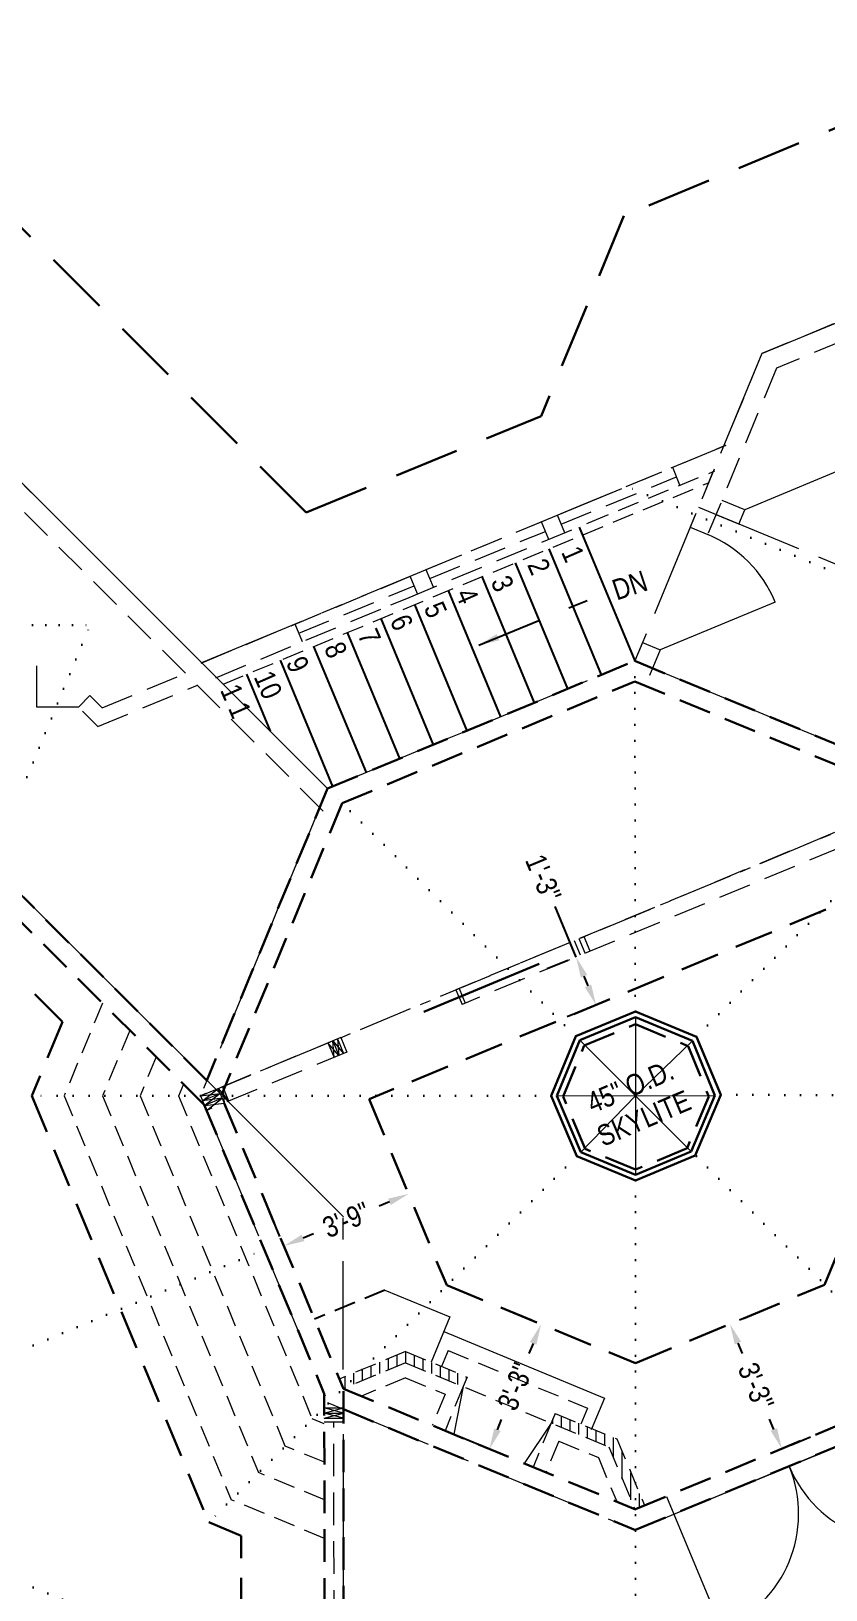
# Model space of a CAD drawing. Header units: inches. Extents: x 2775 to 14269, y 3393 to 7295.
# Drawn here: x 13452.2 to 13681.6, y 3621.2 to 4071.1 of the extents above; entities that cross this region are included whole.
import ezdxf

# ---------------------------------------------------------------- set-up
doc = ezdxf.new("R2010")
doc.units = ezdxf.units.IN
doc.header["$LTSCALE"] = 0.5
doc.header["$MEASUREMENT"] = 0
doc.header["$PDMODE"] = 1
for name, pattern in [('ACAD_ISO07W100', [3, 0, -3]), ('CENTER', [2, 1.25, -0.25, 0.25, -0.25]), ('HIDDEN', [0.375, 0.25, -0.125])]:
    doc.linetypes.add(name, pattern=pattern)
doc.layers.get('Defpoints').update_dxf_attribs({"linetype": 'CONTINUOUS'})
for name, color, linetype in [('Dim', 2, 'CONTINUOUS'), ('LLMASONRY', 12, 'CONTINUOUS'), ('LOWER_TRUSS_DESIGN', 7, 'CONTINUOUS'), ('STAIRS', 7, 'CONTINUOUS')]:
    doc.layers.add(name, color=color, linetype=linetype)
for name, color, linetype, lineweight in [('DOORS', 7, 'CONTINUOUS', 9), ('FOUNDATION', 7, 'CONTINUOUS', 30), ('GRID', 1, 'CENTER', 20), ('INT WALLS', 7, 'HIDDEN', 9), ('LITE COVE', 7, 'HIDDEN', 30), ('MASONRY', 16, 'HIDDEN', 30), ('ROOF BEAMS', 3, 'HIDDEN', 30), ('ROOFLINE', 7, 'HIDDEN', 30), ('SKYLITES', 3, 'CONTINUOUS', 30), ('WALL FRAMING', 7, 'CONTINUOUS', 9), ('WALLS', 7, 'HIDDEN', 9), ('WINDOWS', 5, 'HIDDEN', 9)]:
    doc.layers.add(name, color=color, linetype=linetype, lineweight=lineweight)
doc.styles.add('ARCHENT', font='technical.ttf', dxfattribs={"height": 6})
doc.styles.add('ARCHENTLTD', font='technical.ttf', dxfattribs={"height": 6})
doc.dimstyles.new('ARCHENTLTD', dxfattribs={"dimtxt": 12, "dimasz": 6, "dimexe": 9, "dimexo": 3, "dimgap": 1, "dimtad": 0, "dimdec": 4, "dimzin": 1, "dimdsep": 46, "dimlunit": 4, "dimtxsty": 'ARCHENT', "dimcen": 6, "dimaunit": 1, "dimadec": 5, "dimazin": 0, "dimtfac": 1, "dimtdec": 4, "dimtofl": 0, "dimtmove": 0, "dimatfit": 3, "dimfxl": 1, "dimfrac": 2, "dimtolj": 1, "dimtzin": 0, "dimarcsym": 0})

# ---------------------------------------------------------------- blocks, each defined once
blk = doc.blocks.new('*D41')
at = {"layer": 'Defpoints', "color": 0, "linetype": 'Continuous', "ltscale": 2.5}
for p in [(13653.9, 3697.92), (13668.87, 3661.91), (13668.87, 3661.91)]:
    blk.add_point(p, dxfattribs=at)
at = {"layer": 'Dim', "color": 0, "linetype": 'Continuous', "lineweight": -2, "ltscale": 2.5}
for p, q in [((13656.67, 3699.07), (13662.21, 3701.38)), ((13656.2, 3692.38), (13657.43, 3689.43)), ((13666.57, 3667.45), (13665.34, 3670.4)), ((13671.64, 3663.06), (13677.18, 3665.37))]:
    blk.add_line(p, q, dxfattribs=at)
at = {"layer": 'Dim', "color": 0, "linetype": 'Continuous', "ltscale": 2.5}
for points in [[(13657.13, 3692.76), (13655.28, 3692), (13653.9, 3697.92)], [(13667.49, 3667.83), (13665.65, 3667.07), (13668.87, 3661.91)]]:
    blk.add_solid(points, dxfattribs=at)
at = {"layer": 'Dim', "color": 0, "linetype": 'Continuous', "ltscale": 2.5, "insert": (13661.39, 3679.92), "char_height": 6, "attachment_point": 5, "rotation": 292.5795, "style": 'ARCHENT'}
blk.add_mtext('\\A1;3\'-3"', dxfattribs=at)
blk = doc.blocks.new('*D42')
at = {"layer": 'Defpoints', "color": 0, "linetype": 'Continuous', "ltscale": 2.5}
for p in [(13599.4, 3697.85), (13599.4, 3697.85), (13584.49, 3661.8)]:
    blk.add_point(p, dxfattribs=at)
at = {"layer": 'Dim', "color": 0, "linetype": 'Continuous', "lineweight": -2, "ltscale": 2.5}
for p, q in [((13596.62, 3698.99), (13591.08, 3701.28)), ((13597.1, 3692.3), (13595.88, 3689.35)), ((13586.79, 3667.35), (13588.01, 3670.3)), ((13581.72, 3662.95), (13576.18, 3665.24))]:
    blk.add_line(p, q, dxfattribs=at)
at = {"layer": 'Dim', "color": 0, "linetype": 'Continuous', "ltscale": 2.5}
for points in [[(13596.18, 3692.68), (13598.03, 3691.92), (13599.4, 3697.85)], [(13585.86, 3667.73), (13587.71, 3666.97), (13584.49, 3661.8)]]:
    blk.add_solid(points, dxfattribs=at)
at = {"layer": 'Dim', "color": 0, "linetype": 'Continuous', "ltscale": 2.5, "insert": (13591.95, 3679.83), "char_height": 6, "attachment_point": 5, "rotation": 67.537, "style": 'ARCHENT'}
blk.add_mtext('\\A1;3\'-3"', dxfattribs=at)
blk = doc.blocks.new('*D43')
at = {"layer": 'Defpoints', "color": 0, "linetype": 'Continuous', "ltscale": 2.5}
for p in [(13561.14, 3735.46), (13561.14, 3735.46), (13525.16, 3720.43)]:
    blk.add_point(p, dxfattribs=at)
at = {"layer": 'Dim', "color": 0, "linetype": 'Continuous', "lineweight": -2, "ltscale": 2.5}
for p, q in [((13559.99, 3738.23), (13557.68, 3743.77)), ((13555.61, 3733.15), (13552.62, 3731.9)), ((13524, 3723.2), (13521.69, 3728.74)), ((13530.69, 3722.75), (13533.68, 3724))]:
    blk.add_line(p, q, dxfattribs=at)
at = {"layer": 'Dim', "color": 0, "linetype": 'Continuous', "ltscale": 2.5}
for points in [[(13555.22, 3734.07), (13555.99, 3732.23), (13561.14, 3735.46)], [(13530.31, 3723.67), (13531.08, 3721.82), (13525.16, 3720.43)]]:
    blk.add_solid(points, dxfattribs=at)
at = {"layer": 'Dim', "color": 0, "linetype": 'Continuous', "ltscale": 2.5, "insert": (13543.15, 3727.95), "char_height": 6, "attachment_point": 5, "rotation": 22.6668, "style": 'ARCHENT'}
blk.add_mtext('\\A1;3\'-9"', dxfattribs=at)
blk = doc.blocks.new('*D45')
at = {"layer": 'Defpoints', "color": 0, "linetype": 'Continuous', "ltscale": 2.5}
for p in [(13609.49, 3803.83), (13609.9, 3804), (13615.65, 3790.15)]:
    blk.add_point(p, dxfattribs=at)
at = {"layer": 'Dim', "color": 0, "linetype": 'Continuous', "lineweight": -2, "ltscale": 2.5}
for p, q in [((13609.49, 3803.83), (13603.43, 3818.42)), ((13607.12, 3802.85), (13601.17, 3800.38)), ((13612.94, 3795.52), (13611.79, 3798.29)), ((13612.87, 3789), (13606.92, 3786.53))]:
    blk.add_line(p, q, dxfattribs=at)
at = {"layer": 'Dim', "color": 0, "linetype": 'Continuous', "ltscale": 2.5}
for points in [[(13612.71, 3798.67), (13610.86, 3797.91), (13609.49, 3803.83)], [(13613.86, 3795.9), (13612.01, 3795.14), (13615.24, 3789.98)]]:
    blk.add_solid(points, dxfattribs=at)
at = {"layer": 'Dim', "color": 0, "linetype": 'Continuous', "ltscale": 2.5, "insert": (13600.02, 3826.63), "char_height": 6, "attachment_point": 5, "rotation": 292.5409, "style": 'ARCHENT'}
blk.add_mtext('\\A1;1\'-3"', dxfattribs=at)

msp = doc.modelspace()

# ---------------------------------------------------------------- hatches: boundary and pattern name
at = {"layer": 'MASONRY', "lineweight": 9, "ltscale": 150}
h = msp.add_hatch(dxfattribs=at)
h.set_pattern_fill('ANSI31', color=256, scale=20, angle=45, style=0)
h.set_pattern_definition([(90, (-4.6771, -2.207), (-2.5, 4e-16), [])])
h.paths.add_polyline_path([(13560.26059, 3686.69961), (13576.91258, 3679.81606), (13578.05865, 3682.58851), (13560.25827, 3689.94678), (13541.15265, 3682.01699), (13542.30268, 3679.24617)])
h.paths.add_polyline_path([(13603.47, 3672.08405), (13602.32393, 3669.31159), (13618.97592, 3662.42804), (13626.42936, 3644.47013), (13629.20017, 3645.62016), (13621.27038, 3664.72578)])

# ---------------------------------------------------------------- linework, layer by layer
at = {"layer": 'DOORS', "ltscale": 75}
for p, q in [((13691.41326, 3946.78644), (13658.18379, 3932.93717)), ((13666.97171, 3906.30814), (13633.72037, 3892.51064)), ((13637.70982, 3643.03377), (13651.51068, 3609.78274))]:
    msp.add_line(p, q, dxfattribs=at)
at = {"layer": 'DOORS', "ltscale": 50}
for p, q in [((13453.85825, 3875.92144), (13453.85059, 3887.90703)), ((13465.85824, 3875.9291), (13453.85825, 3875.92144))]:
    msp.add_line(p, q, dxfattribs=at)
at = {"layer": 'DOORS', "linetype": 'Continuous', "lineweight": 30, "ltscale": 150}
msp.add_line((13565.54283, 3788.05023), (13598.8002, 3801.83225), dxfattribs=at)
at = {"layer": 'DOORS', "lineweight": 20, "ltscale": 75}
msp.add_line((13637.7115, 3643.03447), (13704.22021, 3670.61329), dxfattribs=at)
at = {"layer": 'DOORS', "lineweight": 9, "ltscale": 75}
for centre, radius, start, end in [((13633.73204, 3892.52198), 35.98519, 22.5262444, 67.5019631), ((13637.70982, 3643.03377), 36.00132, 292.5409195, 22.5220683), ((13704.20946, 3670.63448), 35.99868, 202.5409195, 292.5409195)]:
    msp.add_arc(centre, radius, start, end, dxfattribs=at)
at = {"layer": 'FOUNDATION', "linetype": 'HIDDEN', "lineweight": 20, "ltscale": 50}
msp.add_line((13507.6362, 3882.61224), (13647.72426, 3940.75586), dxfattribs=at)
at = {"layer": 'GRID', "ltscale": 50}
for p, q in [((13663.13356, 3978.02306), (13751.78355, 4014.80413)), ((13663.13356, 3978.02306), (13626.44744, 3889.29817)), ((13501.44662, 3888.80149), (13652.78397, 3951.61413)), ((13644.79447, 3933.65897), (13689.15526, 3915.32124)), ((13537.78717, 3852.49067), (13626.44744, 3889.29817)), ((13626.44902, 3889.29883), (13715.16925, 3852.62392)), ((13537.78717, 3852.49067), (13501.10456, 3763.7769)), ((13501.10456, 3763.7769), (13537.90287, 3675.11708)), ((13542.35062, 3584.80275), (13542.30373, 3728.88712)), ((13537.90287, 3675.11708), (13626.62662, 3638.43368)), ((13626.6266, 3638.43367), (13715.29436, 3675.23527))]:
    msp.add_line(p, q, dxfattribs=at)
at = {"layer": 'GRID', "linetype": 'Continuous', "ltscale": 50}
for p, q in [((13537.78717, 3852.49067), (13440.50421, 3949.68832)), ((13542.32277, 3728.84126), (13440.44783, 3830.62328))]:
    msp.add_line(p, q, dxfattribs=at)
at = {"layer": 'GRID', "ltscale": 25}
msp.add_line((13501.10479, 3763.77635), (13715.16925, 3852.62392), dxfattribs=at)
at = {"layer": 'INT WALLS', "ltscale": 75}
for p, q in [((13658.18379, 3932.93717), (13651.62523, 3935.63703)), ((13656.4708, 3928.77595), (13658.18379, 3932.93717)), ((13656.4708, 3928.77595), (13649.91225, 3931.47581)), ((13472.75017, 3875.75919), (13496.74051, 3885.72656)), ((13471.4387, 3870.34137), (13500.18527, 3882.28484)), ((13710.08919, 3850.51608), (13574.82859, 3794.37609)), ((13685.51024, 3835.38751), (13576.57067, 3790.17208)), ((13541.57882, 3780.57576), (13501.10456, 3763.7769)), ((13543.32089, 3776.37174), (13502.84903, 3759.57388)), ((13506.77956, 3764.45338), (13501.699, 3762.3447)), ((13507.35457, 3763.06797), (13502.27402, 3760.95929))]:
    msp.add_line(p, q, dxfattribs=at)
at = {"layer": 'INT WALLS', "linetype": 'Continuous', "ltscale": 150}
msp.add_line((13465.84384, 3875.92909), (13469.20045, 3879.28999), dxfattribs=at)
at = {"layer": 'INT WALLS', "ltscale": 50}
for p, q in [((13472.75017, 3875.75919), (13469.20765, 3879.2972)), ((13471.4387, 3870.34137), (13465.84384, 3875.92909)), ((13574.82852, 3794.37606), (13576.57067, 3790.17208)), ((13541.57874, 3780.57572), (13543.32089, 3776.37174))]:
    msp.add_line(p, q, dxfattribs=at)
at = {"layer": 'INT WALLS', "color": 7, "ltscale": 50}
for p, q in [((13618.97592, 3662.42804), (13626.42936, 3644.47013)), ((13615.91664, 3659.36438), (13621.20156, 3646.63118))]:
    msp.add_line(p, q, dxfattribs=at)
at = {"layer": 'LITE COVE', "linetype": 'ACAD_ISO07W100', "lineweight": 30, "ltscale": 3}
msp.add_line((13749.16327, 3887.94372), (13624.64804, 3939.45235), dxfattribs=at)
at = {"layer": 'LITE COVE', "linetype": 'ACAD_ISO07W100', "lineweight": 30, "ltscale": 2.5}
msp.add_line((13267.80507, 3899.53893), (13469.22637, 3899.63735), dxfattribs=at)
at = {"layer": 'LITE COVE', "color": 7, "linetype": 'ACAD_ISO07W100', "lineweight": 30, "ltscale": 3}
for p, q in [((13384.05898, 3694.26648), (13469.22637, 3899.63735)), ((13626.59215, 3788.06184), (13626.44744, 3889.29817)), ((13644.19511, 3780.77572), (13751.09624, 3888.63095)), ((13609.41955, 3780.9135), (13537.81462, 3852.41454)), ((13602.33759, 3763.79985), (13452.39592, 3763.74454)), ((13651.28534, 3764.0164), (13799.78743, 3763.89557)), ((13609.72362, 3746.34134), (13503.50916, 3640.64276)), ((13644.19556, 3746.33421), (13751.28347, 3639.27225)), ((13626.61493, 3739.3499), (13626.68858, 3587.55907)), ((13406.03193, 3672.31371), (13519.53091, 3719.38148)), ((13406.03461, 3641.23705), (13618.42856, 3553.30259))]:
    msp.add_line(p, q, dxfattribs=at)
at = {"layer": 'LITE COVE', "ltscale": 90}
for p, q in [((13461.23398, 3785.11863), (13417.15059, 3829.16182)), ((13681.56041, 3817.50744), (13549.7308, 3762.79149)), ((13461.23398, 3785.11863), (13452.39592, 3763.74454)), ((13452.39592, 3763.74454), (13503.48528, 3640.65263)), ((13549.7308, 3762.79149), (13572.14922, 3709.11127)), ((13703.79741, 3763.90767), (13681.20028, 3709.24188)), ((13572.14922, 3709.11127), (13626.5966, 3686.59965)), ((13626.5966, 3686.59965), (13681.20028, 3709.24188)), ((13503.48528, 3640.65263), (13512.84873, 3636.78125)), ((13512.86016, 3613.39025), (13512.84873, 3636.78125))]:
    msp.add_line(p, q, dxfattribs=at)
at = {"layer": 'LLMASONRY', "color": 7, "lineweight": 20, "ltscale": 50}
for p, q in [((13576.91258, 3679.81606), (13574.20034, 3666.06041)), ((13602.32393, 3669.31159), (13594.5317, 3657.65589))]:
    msp.add_line(p, q, dxfattribs=at)
at = {"layer": 'MASONRY', "linetype": 'HIDDEN', "lineweight": -3, "ltscale": 50}
msp.add_line((13554.32813, 3707.69039), (13533.99894, 3699.25275), dxfattribs=at)
at = {"layer": 'MASONRY', "linetype": 'Continuous', "lineweight": 20, "ltscale": 5}
for p, q in [((13554.32669, 3707.69098), (13573.03976, 3699.95543)), ((13573.03976, 3699.95543), (13567.64088, 3686.89498)), ((13571.27774, 3695.69292), (13617.6713, 3676.51488)), ((13617.6713, 3676.51488), (13613.88816, 3667.3631))]:
    msp.add_line(p, q, dxfattribs=at)
at = {"layer": 'MASONRY', "linetype": 'Continuous', "lineweight": 9, "ltscale": 5}
for p, q in [((13572.57555, 3690.26546), (13570.66543, 3685.6447)), ((13612.77333, 3673.64862), (13610.86322, 3669.02786))]:
    msp.add_line(p, q, dxfattribs=at)
at = {"layer": 'MASONRY', "linetype": 'HIDDEN', "lineweight": 9, "ltscale": 50}
msp.add_line((13572.57555, 3690.26546), (13612.77333, 3673.64862), dxfattribs=at)
at = {"layer": 'ROOF BEAMS', "ltscale": 75}
for p, q in [((13537.77291, 3852.45618), (13626.44899, 3889.29882)), ((13626.44744, 3889.29817), (13715.17001, 3852.62423)), ((13541.98558, 3848.25062), (13626.47195, 3883.35254)), ((13626.45282, 3883.34459), (13710.96307, 3848.41184)), ((13537.78717, 3852.49067), (13502.93191, 3768.19618)), ((13541.98558, 3848.25062), (13507.14363, 3763.98831)), ((13502.93191, 3768.19618), (13440.44783, 3830.62328)), ((13502.18923, 3761.16355), (13438.17224, 3825.12217)), ((13611.82325, 3778.27273), (13626.59371, 3784.40263)), ((13626.59371, 3784.40263), (13641.80139, 3778.10806)), ((13605.72524, 3763.53679), (13611.82325, 3778.27273)), ((13641.80139, 3778.10806), (13647.81048, 3763.54573)), ((13507.94455, 3761.64646), (13542.36702, 3679.22291)), ((13612.10262, 3748.46244), (13605.72524, 3763.53679)), ((13647.81048, 3763.54573), (13641.50709, 3748.63731)), ((13502.18923, 3761.16355), (13536.82874, 3677.70503)), ((13626.61347, 3742.4563), (13612.10262, 3748.46244)), ((13641.50709, 3748.63731), (13626.61347, 3742.4563)), ((13536.87303, 3587.07046), (13536.82874, 3677.70503)), ((13542.36702, 3679.22291), (13626.62255, 3644.38691)), ((13542.41317, 3584.77686), (13542.36702, 3679.22291)), ((13626.661, 3644.40632), (13711.08517, 3679.41406)), ((13542.36993, 3673.27014), (13626.6266, 3638.43367)), ((13626.66389, 3638.45341), (13715.2982, 3675.20695))]:
    msp.add_line(p, q, dxfattribs=at)
at = {"layer": 'ROOF BEAMS', "color": 3, "lineweight": 20, "ltscale": 75}
msp.add_line((13507.05827, 3763.78188), (13507.94455, 3761.64646), dxfattribs=at)
at = {"layer": 'ROOFLINE', "linetype": 'HIDDEN', "ltscale": 150}
for p, q in [((13751.74786, 4071.08744), (13623.31006, 4017.79831)), ((13531.59898, 3932.18029), (13425.9609, 4037.72543)), ((13623.31006, 4017.79831), (13599.39226, 3959.95343)), ((13531.59898, 3932.18029), (13599.39226, 3959.95343))]:
    msp.add_line(p, q, dxfattribs=at)
at = {"layer": 'ROOFLINE', "color": 7, "linetype": 'HIDDEN', "lineweight": 5, "ltscale": 50}
for p, q in [((13472.83064, 3790.49538), (13461.73897, 3763.74711)), ((13480.66458, 3782.66858), (13472.82017, 3763.75126)), ((13488.33163, 3775.00852), (13483.66529, 3763.75533)), ((13496.22835, 3767.119), (13494.79083, 3763.65232)), ((13461.73897, 3763.74711), (13509.97962, 3647.1558)), ((13472.82017, 3763.75126), (13517.81582, 3655.00268)), ((13483.66529, 3763.75533), (13525.48508, 3662.68238)), ((13494.74649, 3763.75949), (13533.32129, 3670.52926)), ((13536.83296, 3669.07308), (13533.32129, 3670.52926)), ((13536.83838, 3657.97453), (13525.48508, 3662.68238)), ((13536.84369, 3647.11242), (13517.81582, 3655.00268)), ((13536.84911, 3636.01387), (13509.97962, 3647.1558))]:
    msp.add_line(p, q, dxfattribs=at)
at = {"layer": 'SKYLITES', "linetype": 'Continuous', "ltscale": 75}
for p, q in [((13609.43031, 3780.93949), (13626.59199, 3788.06177)), ((13610.57902, 3779.79204), (13626.59291, 3786.43798)), ((13626.59199, 3788.06177), (13644.19511, 3780.77572)), ((13626.59291, 3786.43798), (13643.04622, 3779.62784)), ((13602.33759, 3763.79985), (13609.43031, 3780.93949)), ((13603.96376, 3763.80618), (13610.57902, 3779.79204)), ((13643.04622, 3779.62784), (13649.57156, 3763.81442)), ((13651.28534, 3764.0164), (13644.19511, 3780.77572)), ((13609.72362, 3746.34134), (13602.33759, 3763.79985)), ((13610.86564, 3747.49206), (13603.96376, 3763.80618)), ((13649.57156, 3763.81442), (13642.74467, 3747.66784)), ((13651.28534, 3764.0164), (13643.88687, 3746.51794)), ((13626.61493, 3739.3499), (13609.72362, 3746.34134)), ((13626.61433, 3740.97357), (13610.86564, 3747.49206)), ((13642.74467, 3747.66784), (13626.61433, 3740.97357)), ((13643.88687, 3746.51794), (13626.61493, 3739.3499))]:
    msp.add_line(p, q, dxfattribs=at)
at = {"layer": 'SKYLITES', "color": 5, "linetype": 'Continuous', "lineweight": 9, "ltscale": 150}
for p, q in [((13626.59291, 3786.43798), (13626.61433, 3740.97357)), ((13610.57902, 3779.79204), (13642.74467, 3747.66784)), ((13626.60358, 3763.78812), (13643.04622, 3779.62784)), ((13603.96376, 3763.80618), (13649.57156, 3763.81442)), ((13610.86564, 3747.49206), (13626.60358, 3763.78812))]:
    msp.add_line(p, q, dxfattribs=at)
at = {"layer": 'STAIRS', "ltscale": 50}
for p, q in [((13610.40081, 3927.96218), (13626.44902, 3889.29883)), ((13601.63735, 3921.68579), (13616.75179, 3885.26988)), ((13591.93949, 3917.66069), (13607.05538, 3881.24127)), ((13582.24162, 3913.63558), (13597.35898, 3877.21266)), ((13562.8459, 3905.58538), (13577.96616, 3869.15544)), ((13572.54376, 3909.61048), (13587.66257, 3873.18405)), ((13553.14804, 3901.56028), (13568.26975, 3865.12683)), ((13543.45017, 3897.53517), (13558.57335, 3861.09823)), ((13533.75231, 3893.51007), (13548.87694, 3857.06962)), ((13524.05445, 3889.48497), (13539.18053, 3853.04101)), ((13514.35658, 3885.45986), (13521.17077, 3869.04214))]:
    msp.add_line(p, q, dxfattribs=at)
at = {"layer": 'WALL FRAMING', "lineweight": 20, "ltscale": 150}
for p, q in [((13610.7481, 3804.34918), (13609.00364, 3808.5522)), ((13612.13351, 3804.92419), (13610.38905, 3809.12721)), ((13613.51892, 3805.49921), (13611.77446, 3809.70223)), ((13507.05827, 3763.78188), (13506.18512, 3765.88559))]:
    msp.add_line(p, q, dxfattribs=at)
at = {"layer": 'WALL FRAMING', "lineweight": 20, "ltscale": 50}
for p, q in [((13575.75234, 3794.7589), (13577.49448, 3790.55492)), ((13539.26919, 3779.61864), (13541.01134, 3775.41466)), ((13540.65492, 3780.19289), (13542.39707, 3775.98891)), ((13537.884, 3779.04312), (13539.62614, 3774.83913))]:
    msp.add_line(p, q, dxfattribs=at)
at = {"layer": 'WALL FRAMING', "lineweight": 9, "ltscale": 150}
for p, q in [((13539.62614, 3774.83913), (13539.26972, 3779.61737)), ((13539.26972, 3779.61737), (13542.39707, 3775.98891)), ((13540.65492, 3780.19289), (13541.01134, 3775.41466)), ((13541.01134, 3775.41466), (13537.88431, 3779.04235)), ((13501.699, 3762.3447), (13506.18512, 3765.88559)), ((13506.18512, 3765.88559), (13509.315, 3762.25758)), ((13507.57053, 3766.4606), (13507.92957, 3761.68256)), ((13501.10456, 3763.7769), (13506.77956, 3764.45338)), ((13507.35457, 3763.06797), (13501.699, 3762.3447)), ((13506.77956, 3764.45338), (13502.35856, 3760.99438)), ((13502.35856, 3760.99438), (13507.92957, 3761.68256)), ((13502.84903, 3759.57388), (13507.35457, 3763.06797)), ((13542.37046, 3672.17975), (13536.83201, 3673.67885)), ((13536.83225, 3672.17885), (13542.36973, 3673.67975)), ((13542.39171, 3670.67975), (13536.83225, 3672.17885)), ((13536.8325, 3670.67885), (13542.37046, 3672.17975))]:
    msp.add_line(p, q, dxfattribs=at)
at = {"layer": 'WALL FRAMING', "ltscale": 150}
msp.add_line((13509.315, 3762.25758), (13507.57053, 3766.4606), dxfattribs=at)
at = {"layer": 'WALL FRAMING', "ltscale": 50}
for p, q in [((13536.83201, 3673.67885), (13542.39122, 3673.67975)), ((13536.83225, 3672.17885), (13542.39147, 3672.17975)), ((13536.8325, 3670.67885), (13542.39171, 3670.67975))]:
    msp.add_line(p, q, dxfattribs=at)
at = {"layer": 'WALLS', "color": 4, "ltscale": 75}
for p, q in [((13751.78818, 4008.85145), (13667.34567, 3973.81606)), ((13709.7599, 3997.36843), (13663.13356, 3978.02306)), ((13663.13356, 3978.02306), (13652.39737, 3952.05772)), ((13667.34567, 3973.81606), (13647.48798, 3925.79053)), ((13610.95692, 3934.27527), (13652.60998, 3951.54547)), ((13536.5216, 3845.98048), (13438.22704, 3944.18856)), ((13639.47805, 3940.03986), (13637.39839, 3945.13162)), ((13649.3526, 3944.69398), (13642.40657, 3927.89512)), ((13501.27594, 3888.67006), (13610.9695, 3934.24492)), ((13560.61903, 3907.36978), (13613.07509, 3929.16393)), ((13601.59882, 3924.34893), (13599.51916, 3929.44069)), ((13606.22762, 3926.23949), (13604.14796, 3931.33125)), ((13568.34839, 3910.54856), (13566.26873, 3915.64032)), ((13563.73027, 3908.63184), (13561.63993, 3913.74975)), ((13505.48663, 3884.46368), (13556.00161, 3905.45136)), ((13556.00161, 3905.45136), (13560.61886, 3907.36971)), ((13530.49504, 3894.79578), (13528.39504, 3899.93735)), ((13628.65075, 3894.62685), (13626.44744, 3889.29817)), ((13633.73204, 3892.52198), (13630.66014, 3885.09263)), ((13537.81462, 3852.41454), (13505.27403, 3884.97592)), ((13626.62255, 3644.38691), (13635.60311, 3648.1143)), ((13626.6266, 3638.43367), (13637.70982, 3643.03377))]:
    msp.add_line(p, q, dxfattribs=at)
at = {"layer": 'WALLS', "ltscale": 50}
for p, q in [((13501.06333, 3889.1823), (13440.50403, 3949.68832)), ((13560.25827, 3689.94678), (13541.15265, 3682.01699)), ((13560.25827, 3689.94678), (13578.05865, 3682.58851)), ((13560.26059, 3686.69961), (13542.30268, 3679.24617)), ((13560.26059, 3686.69961), (13618.97592, 3662.42804)), ((13560.26368, 3682.37004), (13547.53048, 3677.08512)), ((13560.26368, 3682.37004), (13571.68788, 3677.64754)), ((13578.05865, 3682.58851), (13576.91258, 3679.81606)), ((13571.68788, 3677.64754), (13567.96374, 3668.63848)), ((13576.91258, 3679.81606), (13571.66035, 3667.11038)), ((13603.47, 3672.08405), (13602.32393, 3669.31159)), ((13603.47, 3672.08405), (13621.27038, 3664.72578)), ((13602.32393, 3669.31159), (13597.07169, 3656.60592)), ((13604.49244, 3664.08688), (13600.7683, 3655.07782)), ((13604.49244, 3664.08688), (13615.91664, 3659.36438)), ((13621.27038, 3664.72578), (13629.20017, 3645.62016))]:
    msp.add_line(p, q, dxfattribs=at)
at = {"layer": 'WALLS', "color": 4, "ltscale": 50}
for p, q in [((13613.07509, 3929.16393), (13649.5652, 3944.18173)), ((13642.40657, 3927.89512), (13647.48798, 3925.79053)), ((13628.63111, 3894.63498), (13633.71252, 3892.5304)), ((13536.83266, 3669.67885), (13542.39187, 3669.67975)), ((13635.60311, 3648.1143), (13637.70982, 3643.03377))]:
    msp.add_line(p, q, dxfattribs=at)
at = {"layer": 'WINDOWS', "lineweight": 15, "ltscale": 75}
for p, q in [((13605.18777, 3928.78541), (13638.51511, 3942.39747)), ((13567.30854, 3913.09448), (13600.63588, 3926.70654)), ((13529.46099, 3897.32776), (13562.78771, 3910.93957))]:
    msp.add_line(p, q, dxfattribs=at)
at = {"layer": 'WINDOWS', "ltscale": 75}
msp.add_line((13539.63572, 3597.6793), (13539.61227, 3669.6793), dxfattribs=at)

# ---------------------------------------------------------------- texts
at = {"layer": 'LOWER_TRUSS_DESIGN', "color": 7, "linetype": 'Continuous', "lineweight": 5, "insert": (13631.02351, 3752.66793), "char_height": 6, "attachment_point": 5, "rotation": 23.1052778, "style": 'ARCHENTLTD'}
msp.add_mtext('45" O.D.\\PSKYLITE\\P\\P  ', dxfattribs=at)
at = {"layer": 'ROOFLINE', "lineweight": 20, "ltscale": 150, "char_height": 6, "width": 14.1875, "attachment_point": 1, "style": 'ARCHENTLTD'}
for s, insert, rotation in [('1', (13610.5828, 3923.12583), 293.6090775), ('2', (13600.78762, 3919.47676), 293.6090775), ('DN', (13619.33177, 3912.40169), 18.4194825), ('3', (13590.24911, 3914.58749), 293.6090775), ('5', (13570.94085, 3907.03618), 293.6090775), ('4', (13580.05038, 3911.02514), 293.6090775), ('6', (13561.14567, 3903.38711), 293.6090775), ('7', (13551.84595, 3899.24045), 293.6090775), ('8', (13542.14275, 3895.43057), 293.6090775), ('9', (13531.16648, 3891.25796), 293.6090775), ('10', (13521.86676, 3887.1113), 293.6090775), ('1 1', (13512.16356, 3883.30142), 293.6090775)]:
    msp.add_mtext(s, dxfattribs=dict(at, insert=insert, rotation=rotation))

# ---------------------------------------------------------------- dimensions: what is measured, and where the dimension line sits
at = {"layer": 'Dim', "color": 3, "linetype": 'Continuous', "ltscale": 2.5}
dim = msp.add_linear_dim(base=(13609.48501, 3803.8332), p1=(13615.64561, 3790.14946), p2=(13609.89546, 3804.00355), angle=112.5409195, dimstyle='ARCHENTLTD', dxfattribs=at)
dim.commit()
dim.dimension.update_dxf_attribs({"geometry": '*D45', "text_midpoint": (13600.02451, 3826.62682), "dimtype": 161})
dim = msp.add_aligned_dim(p1=(13525.15579, 3720.43468), p2=(13561.14348, 3735.46419), distance=0, text='3\'-9"', dimstyle='ARCHENTLTD', dxfattribs=at)
dim.commit()
dim.dimension.update_dxf_attribs({"geometry": '*D43', "text_midpoint": (13543.14963, 3727.94944)})
for p1, p2, picture, middle in [((13584.49478, 3661.80491), (13599.39615, 3697.84585), '*D42', (13591.94546, 3679.82538)), ((13653.89844, 3697.92076), (13668.87309, 3661.91019), '*D41', (13661.38576, 3679.91548))]:
    dim = msp.add_aligned_dim(p1=p1, p2=p2, distance=0, dimstyle='ARCHENTLTD', dxfattribs=at)
    dim.commit()
    dim.dimension.update_dxf_attribs({"geometry": picture, "text_midpoint": middle})

# ---------------------------------------------------------------- leaders
at = {"layer": 'ROOFLINE', "lineweight": 20, "ltscale": 150}
msp.add_leader([(13581.40224, 3893.85097), (13612.66931, 3906.77173)], dimstyle='ARCHENTLTD', override={"dimgap": 1, "dimtad": 0}, dxfattribs=at)

doc.saveas('drawing.dxf')
